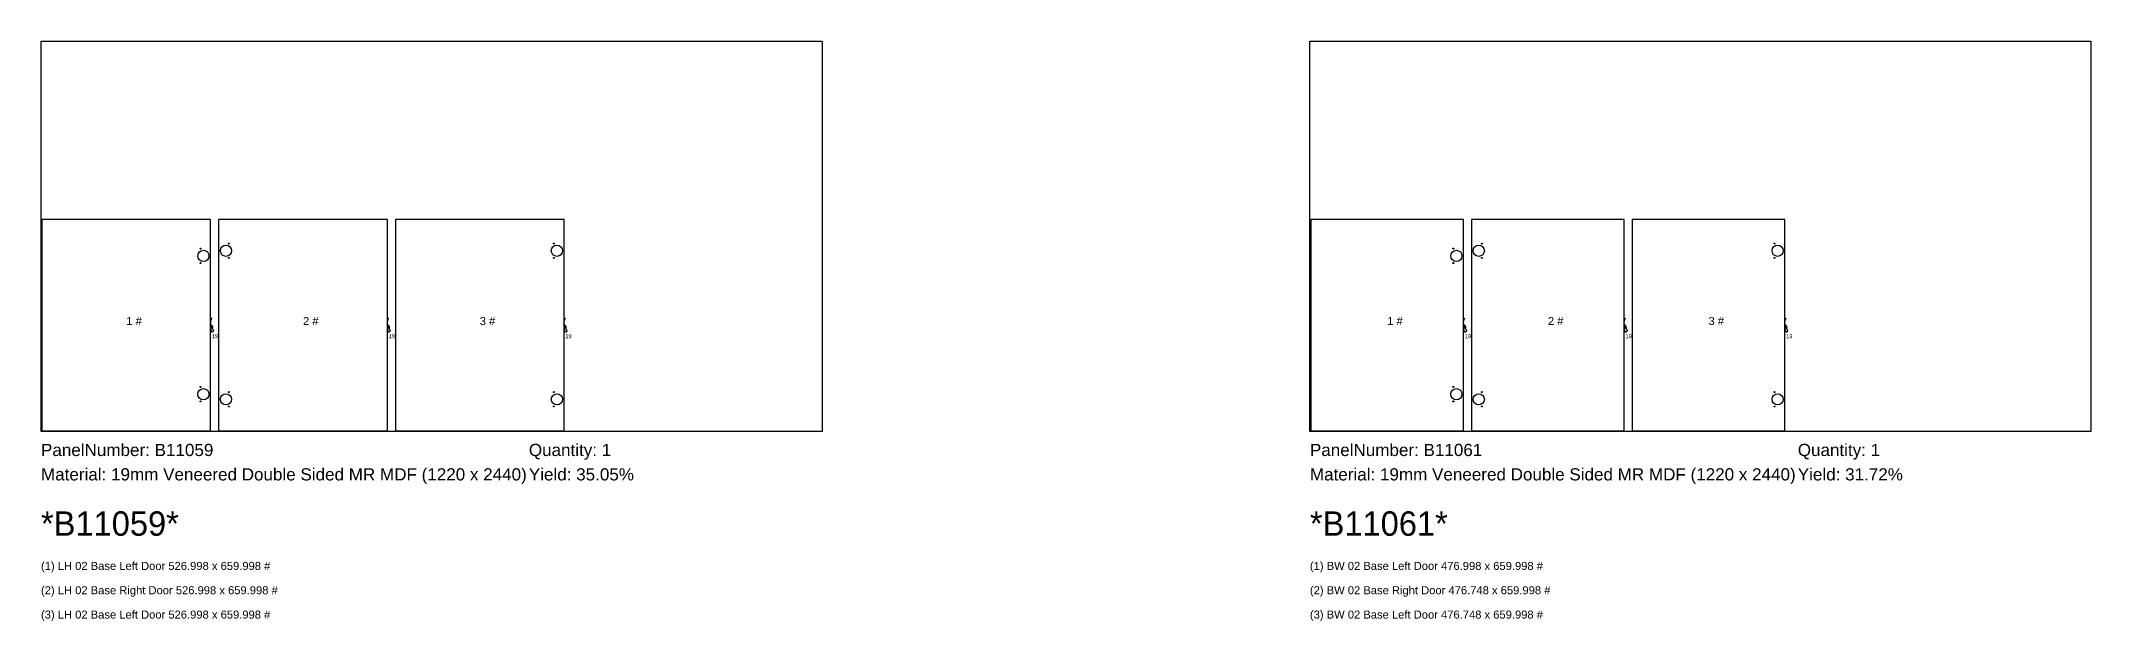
# Model space of a CAD drawing. Header units: inches. Extents: x -5 to 121280, y -1351 to 1225.
# Drawn here: x 114876 to 121280, y -591 to 1220 of the extents above; entities that cross this region are included whole.
import ezdxf

# ---------------------------------------------------------------- set-up
doc = ezdxf.new("R2010")
doc.units = ezdxf.units.IN
doc.header["$MEASUREMENT"] = 0
for name, color, linetype in [('BORDER_Z19P0RT1015', 7, 'Continuous'), ('NESTBORDER_Z19P0', 7, 'Continuous'), ('NESTTEXT', 1, 'Continuous'), ('PLINEDIRECTION', 6, 'Continuous'), ('VBORE_Z2P0', 3, 'Continuous')]:
    doc.layers.add(name, color=color, linetype=linetype)
doc.styles.add('BARCODE', font='3of9.TTF', dxfattribs={"height": 3})
doc.styles.get("Standard").update_dxf_attribs({"font": 'arial.ttf'})

msp = doc.modelspace()

# ---------------------------------------------------------------- linework, layer by layer
at = {"layer": 'BORDER_Z19P0RT1015', "color": 2}
for points in [[(115410, 310.8, -0.103855), (115406, 329.8), (115406, 663), (114879, 663), (114879, 3), (115406, 3), (115406, 336.2, -0.103855), (115410, 355.2)], [(115962, 310.8, -0.103855), (115958, 329.8), (115958, 663), (115431, 663), (115431, 3), (115958, 3), (115958, 336.2, -0.103855), (115962, 355.2)], [(116514, 310.8, -0.103855), (116510, 329.8), (116510, 663), (115983, 663), (115983, 3), (116510, 3), (116510, 336.2, -0.103855), (116514, 355.2)], [(119324, 310.8, -0.103855), (119320, 329.8), (119320, 663), (118843, 663), (118843, 3), (119320, 3), (119320, 336.2, -0.103855), (119324, 355.2)], [(119825.7, 310.8, -0.103855), (119821.7, 329.8), (119821.7, 663), (119345, 663), (119345, 3), (119821.7, 3), (119821.7, 336.2, -0.103855), (119825.7, 355.2)], [(120327.5, 310.8, -0.103855), (120323.5, 329.8), (120323.5, 663), (119846.7, 663), (119846.7, 3), (120323.5, 3), (120323.5, 336.2, -0.103855), (120327.5, 355.2)]]:
    msp.add_lwpolyline(points, format="xyb", dxfattribs=at)
at = {"layer": 'NESTBORDER_Z19P0', "color": 2}
for points in [[(114876, 0), (114876, 1220), (117316, 1220), (117316, 0)], [(118840, 0), (118840, 1220), (121280, 1220), (121280, 0)]]:
    msp.add_lwpolyline(points, close=True, dxfattribs=at)
at = {"layer": 'PLINEDIRECTION', "color": 6}
for points in [[(115410, 310.8), (115415.8, 313.3), (115405.6, 336.6), (115407.8, 323.7), (115413.6, 326.2), (115405.6, 336.6), (115409.3, 324.3), (115412.2, 325.6), (115405.6, 336.6)], [(115962, 310.8), (115967.8, 313.3), (115957.6, 336.6), (115959.8, 323.7), (115965.6, 326.2), (115957.6, 336.6), (115961.2, 324.3), (115964.2, 325.6), (115957.6, 336.6)], [(116514, 310.8), (116519.8, 313.3), (116509.6, 336.6), (116511.8, 323.7), (116517.6, 326.2), (116509.6, 336.6), (116513.2, 324.3), (116516.2, 325.6), (116509.6, 336.6)], [(119324, 310.8), (119329.8, 313.3), (119319.6, 336.6), (119321.8, 323.7), (119327.6, 326.2), (119319.6, 336.6), (119323.3, 324.3), (119326.2, 325.6), (119319.6, 336.6)], [(119825.7, 310.8), (119831.6, 313.3), (119821.3, 336.6), (119823.5, 323.7), (119829.4, 326.2), (119821.3, 336.6), (119825, 324.3), (119827.9, 325.6), (119821.3, 336.6)], [(120327.5, 310.8), (120333.3, 313.3), (120323.1, 336.6), (120325.3, 323.7), (120331.1, 326.2), (120323.1, 336.6), (120326.7, 324.3), (120329.7, 325.6), (120323.1, 336.6)]]:
    msp.add_lwpolyline(points, dxfattribs=at)
at = {"layer": 'VBORE_Z2P0', "color": 3}
for centre, radius in [((115453.5, 565), 17.5), ((115463, 587.5), 1.5), ((116487.5, 565), 17.5), ((116478, 587.5), 1.5), ((119367.5, 565), 17.5), ((119377, 587.5), 1.5), ((120301, 565), 17.5), ((120291.5, 587.5), 1.5), ((115383.5, 549), 17.5), ((115374, 571.5), 1.5), ((115374, 526.5), 1.5), ((115463, 542.5), 1.5), ((116478, 542.5), 1.5), ((119297.5, 549), 17.5), ((119288, 571.5), 1.5), ((119288, 526.5), 1.5), ((119377, 542.5), 1.5), ((120291.5, 542.5), 1.5), ((115383.5, 117), 17.5), ((115374, 139.5), 1.5), ((119297.5, 117), 17.5), ((119288, 139.5), 1.5), ((115374, 94.5), 1.5), ((115453.5, 101), 17.5), ((115463, 123.5), 1.5), ((115463, 78.5), 1.5), ((116487.5, 101), 17.5), ((116478, 123.5), 1.5), ((116478, 78.5), 1.5), ((119288, 94.5), 1.5), ((119367.5, 101), 17.5), ((119377, 123.5), 1.5), ((119377, 78.5), 1.5), ((120301, 101), 17.5), ((120291.5, 123.5), 1.5), ((120291.5, 78.5), 1.5)]:
    msp.add_circle(centre, radius, dxfattribs=at)

# ---------------------------------------------------------------- texts
at = {"layer": 'NESTTEXT', "color": 1}
for s, height, p in [('1 #', 25, (115142.5, 333)), ('2 #', 25, (115694.5, 333)), ('3 #', 25, (116246.5, 333)), ('1 #', 25, (119081.5, 333)), ('2 #', 25, (119583.4, 333)), ('3 #', 25, (120085.1, 333)), ('PanelNumber: B11059', 38.1, (114876, -76.2)), ('Quantity: 1', 38.1, (116400, -76.2)), ('PanelNumber: B11061', 38.1, (118840, -76.2)), ('Quantity: 1', 38.1, (120364, -76.2)), ('Material: 19mm Veneered Double Sided MR MDF (1220 x 2440)', 38.1, (114876, -152.4)), ('Yield: 35.05%', 38.1, (116400, -152.4)), ('Material: 19mm Veneered Double Sided MR MDF (1220 x 2440)', 38.1, (118840, -152.4)), ('Yield: 31.72%', 38.1, (120364, -152.4)), ('(1) LH 02 Base Left Door 526.998 x 659.998 #', 25, (114876, -431.8)), ('(1) BW 02 Base Left Door 476.998 x 659.998 #', 25, (118840, -431.8)), ('(2) LH 02 Base Right Door 526.998 x 659.998 #', 25, (114876, -507.8)), ('(2) BW 02 Base Right Door 476.748 x 659.998 #', 25, (118840, -507.8)), ('(3) LH 02 Base Left Door 526.998 x 659.998 #', 25, (114876, -583.8)), ('(3) BW 02 Base Left Door 476.748 x 659.998 #', 25, (118840, -583.8))]:
    msp.add_text(s, height=height, dxfattribs=at).set_placement(p)
at = {"layer": 'NESTTEXT', "color": 1, "style": 'BARCODE'}
for s, p in [('*B11059*', (114876, -325.1)), ('*B11061*', (118840, -325.1))]:
    msp.add_text(s, height=76.2, dxfattribs=at).set_placement(p)
at = {"layer": 'PLINEDIRECTION', "color": 6}
for p in [(115410, 291.8), (115962, 291.8), (116514, 291.8), (119324, 291.8), (119825.7, 291.8), (120327.5, 291.8)]:
    msp.add_text('19', height=12.7, dxfattribs=at).set_placement(p)

doc.saveas('drawing.dxf')
